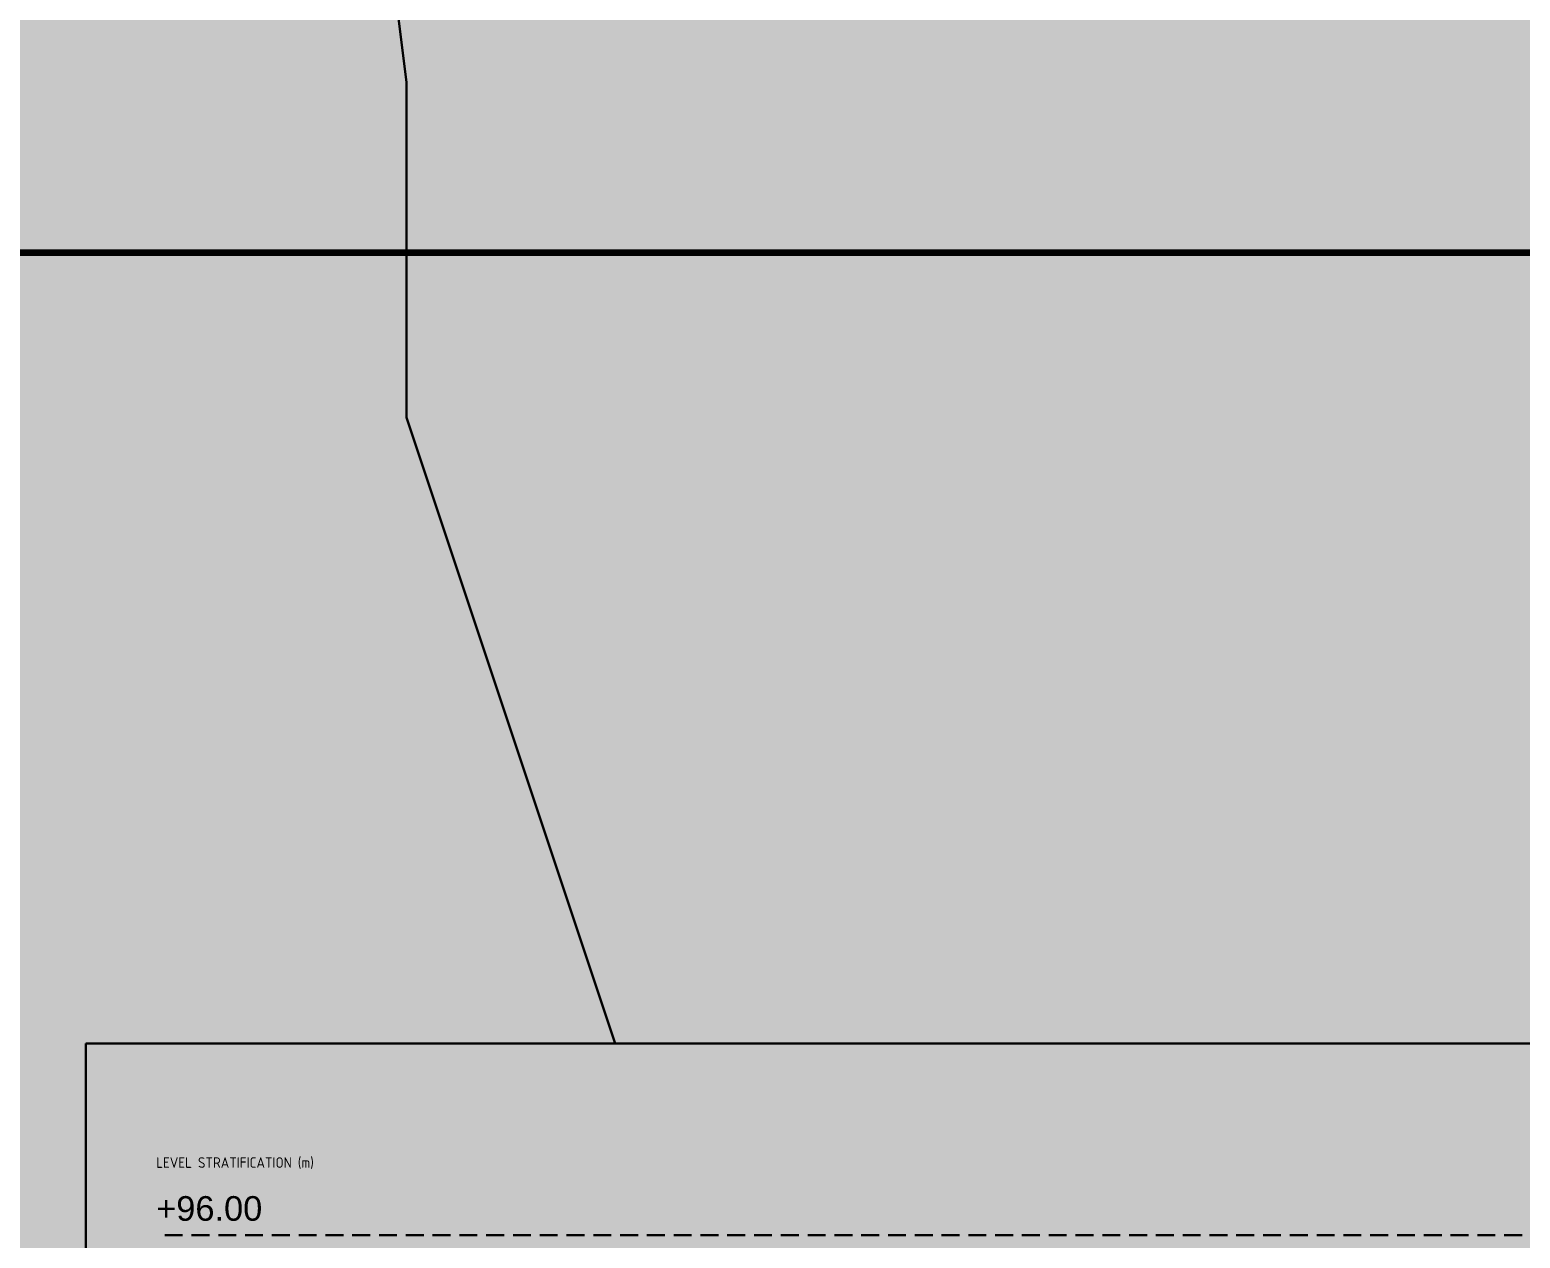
# Model space of a CAD drawing. Header units: millimetres. Extents: x 401 to 30661, y 2016 to 22119.
# Drawn here: x 14069 to 16189, y 9213 to 10931 of the extents above; entities that cross this region are included whole.
import ezdxf

# ---------------------------------------------------------------- set-up
doc = ezdxf.new("R2010")
doc.units = ezdxf.units.MM
doc.linetypes.add('DASHEDX2', pattern=[38.1, 25.4, -12.7])
doc.layers.add('4TH DETAILS', color=125, linetype='Continuous', lineweight=15, true_color=0x39ffb0)
doc.layers.add('TEXTS', color=210, linetype='Continuous', lineweight=25, true_color=0xe0f9ff)
doc.layers.add('BACKGROUND', color=7, linetype='Continuous', true_color=0x000000)
doc.layers.add('GLOW-CYAN', color=7, linetype='Continuous', lineweight=100, true_color=0x7debff, transparency=0.8)
doc.layers.add('GLOW-EMERALD-2', color=7, linetype='Continuous', lineweight=30, true_color=0x39ffb0, transparency=0.8)
doc.layers.add('LAYOUT', color=83, linetype='Continuous', lineweight=50, true_color=0x7debff, plot=False)
doc.styles.get("Standard").update_dxf_attribs({"font": 'arial.ttf'})

msp = doc.modelspace()

# ---------------------------------------------------------------- hatches: boundary and pattern name
at = {"layer": 'BACKGROUND'}
h = msp.add_hatch(color=256, dxfattribs=at)
h.dxf.hatch_style = 1
h.paths.add_polyline_path([(400.723, 2015.745), (30660.634, 2015.745), (30660.634, 22119.328), (400.723, 22119.328)])

# ---------------------------------------------------------------- linework, layer by layer
at = {"layer": '4TH DETAILS', "linetype": 'DASHEDX2'}
msp.add_line((18249.126, 9217.473), (14249.126, 9217.473), dxfattribs=at)
at = {"layer": '4TH DETAILS'}
msp.add_lwpolyline([(14901.917, 9489.575), (14843.552, 9664.667), (14605.099, 10380.028), (14605.099, 10856.935), (14415.614, 12372.814)], dxfattribs=at)
msp.add_lwpolyline([(14149.126, 9489.575), (18349.126, 9489.575), (18349.126, 7339.575), (14149.126, 7339.575)], close=True, dxfattribs=at)
at = {"layer": 'GLOW-CYAN'}
msp.add_line((9550.723, 10614.575), (27449.126, 10614.575), dxfattribs=at)
at = {"layer": 'GLOW-EMERALD-2', "linetype": 'DASHEDX2'}
msp.add_line((18249.126, 9217.473), (14249.126, 9217.473), dxfattribs=at)
at = {"layer": 'GLOW-EMERALD-2'}
msp.add_lwpolyline([(14901.917, 9489.575), (14843.552, 9664.667), (14605.099, 10380.028), (14605.099, 10856.935), (14415.614, 12372.814)], dxfattribs=at)
msp.add_lwpolyline([(14149.126, 9489.575), (18349.126, 9489.575), (18349.126, 7339.575), (14149.126, 7339.575)], close=True, dxfattribs=at)
at = {"layer": 'LAYOUT'}
msp.add_line((9550.723, 10614.575), (27449.126, 10614.575), dxfattribs=at)

# ---------------------------------------------------------------- texts
at = {"layer": 'TEXTS', "attachment_point": 1}
for s, insert, char_height, width in [('\\pxql;{\\fISOCP_IV50|b1|i0|c0|p2;LEVEL STRATIFICATION (m)}', (14249.126, 9327.974), 15, 415.87605), ('\\pxql;+96.00', (14249.126, 9272.717), 35, 1251.3724)]:
    msp.add_mtext(s, dxfattribs=dict(at, insert=insert, char_height=char_height, width=width))

doc.saveas('drawing.dxf')
